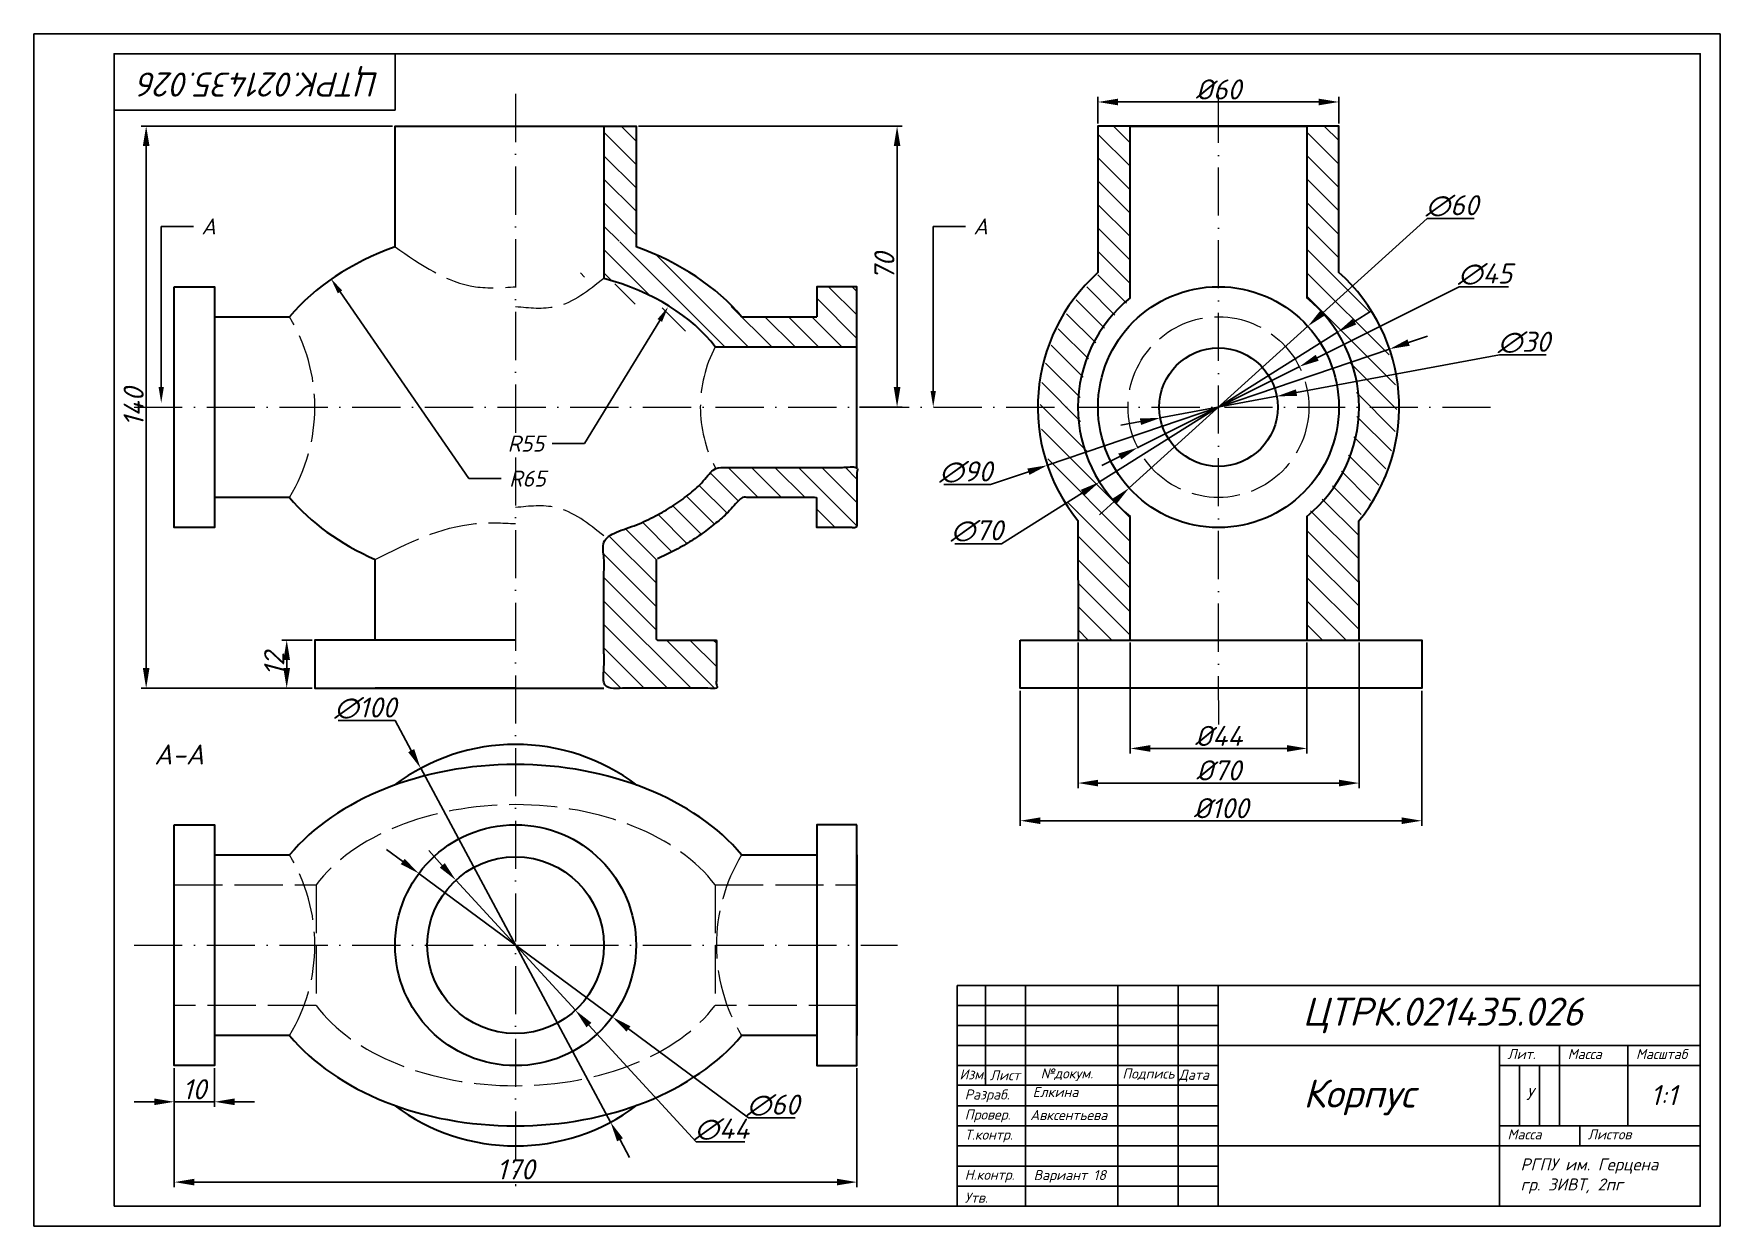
# Model space of a CAD drawing. Header units: millimetres. Extents: x 0 to 420, y 0 to 297.
import ezdxf
from ezdxf import colors
from ezdxf.entities.mleader import LeaderData, LeaderLine
from ezdxf.math import Vec2, Vec3

# ---------------------------------------------------------------- set-up
doc = ezdxf.new("R2010")
doc.units = ezdxf.units.MM
doc.linetypes.add('ACAD_ISO02W100', pattern=[15, 12, -3])
doc.linetypes.add('ACAD_ISO10W100', pattern=[18, 12, -3, 0, -3])
for name, color, linetype, lineweight in [('Вспомогательный', 7, 'Continuous', 20), ('Контур', 7, 'Continuous', 30), ('Оси', 7, 'ACAD_ISO10W100', 20), ('Штриховка', 7, 'Continuous', 20)]:
    doc.layers.add(name, color=color, linetype=linetype, lineweight=lineweight)
for name, color, linetype in [('Размеры', 7, 'Continuous'), ('Рамка', 7, 'Continuous'), ('Текст', 7, 'Continuous')]:
    doc.layers.add(name, color=color, linetype=linetype)
doc.styles.get("Standard").update_dxf_attribs({"font": 'isocpeui.ttf', "height": 5})
doc.dimstyles.new('ISO-25', dxfattribs={"dimtxt": 5, "dimasz": 5, "dimexe": 1.25, "dimexo": 0.625, "dimtad": 1, "dimtoh": 1, "dimdec": 0, "dimtxsty": 'Standard', "dimcen": 0, "dimadec": 0, "dimazin": 0, "dimtfac": 1, "dimtdec": 0, "dimtmove": 0, "dimatfit": 3, "dimfxl": 1, "dimarcsym": 0})

# ---------------------------------------------------------------- blocks, each defined once
blk = doc.blocks.new('*D2')
at = {"layer": 'Defpoints', "color": 0, "transparency": 16777216}
for p in [(309.56, 206.7), (280.53, 201.3)]:
    blk.add_point(p, dxfattribs=at)
at = {"layer": 'Размеры', "color": 0, "lineweight": -2, "transparency": 16777216}
for p, q in [((365, 217), (314.47, 207.61)), ((376.62, 217), (365, 217)), ((280.53, 201.3), (309.56, 206.7)), ((275.62, 200.39), (270.7, 199.48))]:
    blk.add_line(p, q, dxfattribs=at)
at = {"layer": 'Размеры', "color": 0, "transparency": 16777216}
for points in [[(314.32, 208.43), (314.63, 206.79), (309.56, 206.7)], [(275.46, 201.21), (275.77, 199.57), (280.53, 201.3)]]:
    blk.add_solid(points, dxfattribs=at)
at = {"layer": 'Размеры', "color": 0, "transparency": 16777216, "insert": (371.12, 220.12), "char_height": 5, "attachment_point": 5}
blk.add_mtext('∅30', dxfattribs=at)
blk = doc.blocks.new('*D3')
at = {"layer": 'Defpoints', "color": 0, "transparency": 16777216}
for p in [(315.17, 214.07), (274.92, 193.93)]:
    blk.add_point(p, dxfattribs=at)
at = {"layer": 'Размеры', "color": 0, "lineweight": -2, "transparency": 16777216}
for p, q in [((355, 234), (319.64, 216.31)), ((367.28, 234), (355, 234)), ((274.92, 193.93), (315.17, 214.07)), ((270.45, 191.69), (265.98, 189.46))]:
    blk.add_line(p, q, dxfattribs=at)
at = {"layer": 'Размеры', "color": 0, "transparency": 16777216}
for points in [[(319.26, 217.05), (320.01, 215.56), (315.17, 214.07)], [(270.08, 192.44), (270.82, 190.95), (274.92, 193.93)]]:
    blk.add_solid(points, dxfattribs=at)
at = {"layer": 'Размеры', "color": 0, "transparency": 16777216, "insert": (361.45, 237.12), "char_height": 5, "attachment_point": 5}
blk.add_mtext('∅45', dxfattribs=at)
blk = doc.blocks.new('*D4')
at = {"layer": 'Defpoints', "color": 0, "transparency": 16777216}
for p in [(317.29, 224.13), (272.8, 183.87)]:
    blk.add_point(p, dxfattribs=at)
at = {"layer": 'Размеры', "color": 0, "lineweight": -2, "transparency": 16777216}
for p, q in [((347, 251), (321, 227.48)), ((358.71, 251), (347, 251)), ((272.8, 183.87), (317.29, 224.13)), ((269.09, 180.52), (265.38, 177.17))]:
    blk.add_line(p, q, dxfattribs=at)
at = {"layer": 'Размеры', "color": 0, "transparency": 16777216}
for points in [[(320.44, 228.1), (321.56, 226.86), (317.29, 224.13)], [(268.53, 181.14), (269.65, 179.9), (272.8, 183.87)]]:
    blk.add_solid(points, dxfattribs=at)
at = {"layer": 'Размеры', "color": 0, "transparency": 16777216, "insert": (353.21, 254.13), "char_height": 5, "attachment_point": 5}
blk.add_mtext('∅60', dxfattribs=at)
blk = doc.blocks.new('*D5')
at = {"layer": 'Defpoints', "color": 0, "transparency": 16777216}
for p in [(96.36, 114.06), (143.64, 25.94)]:
    blk.add_point(p, dxfattribs=at)
at = {"layer": 'Размеры', "color": 0, "lineweight": -2, "transparency": 16777216}
for p, q in [((75.79, 125.92), (90, 125.92)), ((90, 125.92), (94, 118.47)), ((143.64, 25.94), (96.36, 114.06)), ((146, 21.53), (148.37, 17.13))]:
    blk.add_line(p, q, dxfattribs=at)
at = {"layer": 'Размеры', "color": 0, "transparency": 16777216}
for points in [[(94.73, 118.86), (93.26, 118.07), (96.36, 114.06)], [(146.74, 21.93), (145.27, 21.14), (143.64, 25.94)]]:
    blk.add_solid(points, dxfattribs=at)
at = {"layer": 'Размеры', "color": 0, "transparency": 16777216, "insert": (82.58, 129.04), "char_height": 5, "attachment_point": 5}
blk.add_mtext('∅100', dxfattribs=at)
blk = doc.blocks.new('*D6')
at = {"layer": 'Defpoints', "color": 0, "transparency": 16777216}
for p in [(105.12, 86.2), (134.88, 53.8)]:
    blk.add_point(p, dxfattribs=at)
at = {"layer": 'Размеры', "color": 0, "lineweight": -2, "transparency": 16777216}
for p, q in [((101.74, 89.89), (98.36, 93.57)), ((105.12, 86.2), (134.88, 53.8)), ((165, 21), (138.26, 50.11)), ((177.12, 21), (165, 21))]:
    blk.add_line(p, q, dxfattribs=at)
at = {"layer": 'Размеры', "color": 0, "transparency": 16777216}
for points in [[(102.35, 90.45), (101.12, 89.32), (105.12, 86.2)], [(138.88, 50.68), (137.65, 49.55), (134.88, 53.8)]]:
    blk.add_solid(points, dxfattribs=at)
at = {"layer": 'Размеры', "color": 0, "transparency": 16777216, "insert": (171.37, 24.13), "char_height": 5, "attachment_point": 5}
blk.add_mtext('∅44', dxfattribs=at)
blk = doc.blocks.new('*D7')
at = {"layer": 'Defpoints', "color": 0, "transparency": 16777216}
for p in [(95.9, 87.87), (144.1, 52.13)]:
    blk.add_point(p, dxfattribs=at)
at = {"layer": 'Размеры', "color": 0, "lineweight": -2, "transparency": 16777216}
for p, q in [((91.88, 90.84), (87.87, 93.82)), ((95.9, 87.87), (144.1, 52.13)), ((178, 27), (148.12, 49.16)), ((189.62, 27), (178, 27))]:
    blk.add_line(p, q, dxfattribs=at)
at = {"layer": 'Размеры', "color": 0, "transparency": 16777216}
for points in [[(92.38, 91.51), (91.39, 90.18), (95.9, 87.87)], [(148.61, 49.82), (147.62, 48.49), (144.1, 52.13)]]:
    blk.add_solid(points, dxfattribs=at)
at = {"layer": 'Размеры', "color": 0, "transparency": 16777216, "insert": (184.12, 30.13), "char_height": 5, "attachment_point": 5}
blk.add_mtext('∅60', dxfattribs=at)
blk = doc.blocks.new('*D8')
at = {"layer": 'Defpoints', "color": 0, "transparency": 16777216}
for p in [(63, 146), (70, 146), (70, 134)]:
    blk.add_point(p, dxfattribs=at)
at = {"layer": 'Размеры', "color": 0, "lineweight": -2, "transparency": 16777216}
for p, q in [((69.37, 146), (61.75, 146)), ((63, 139), (63, 141)), ((69.37, 134), (61.75, 134))]:
    blk.add_line(p, q, dxfattribs=at)
at = {"layer": 'Размеры', "color": 0, "transparency": 16777216}
for points in [[(62.17, 141), (63.83, 141), (63, 146)], [(62.17, 139), (63.83, 139), (63, 134)]]:
    blk.add_solid(points, dxfattribs=at)
at = {"layer": 'Размеры', "color": 0, "transparency": 16777216, "insert": (59.88, 140), "char_height": 5, "attachment_point": 5, "rotation": 90}
blk.add_mtext('12', dxfattribs=at)
blk = doc.blocks.new('*D10')
at = {"layer": 'Defpoints', "color": 0, "transparency": 16777216}
for p in [(337.65, 218.47), (252.44, 189.53)]:
    blk.add_point(p, dxfattribs=at)
at = {"layer": 'Размеры', "color": 0, "lineweight": -2, "transparency": 16777216}
for p, q in [((337.65, 218.47), (252.44, 189.53)), ((342.39, 220.08), (347.12, 221.69)), ((238.23, 184.7), (247.7, 187.92)), ((226.61, 184.7), (238.23, 184.7))]:
    blk.add_line(p, q, dxfattribs=at)
at = {"layer": 'Размеры', "color": 0, "transparency": 16777216}
for points in [[(342.12, 220.87), (342.66, 219.29), (337.65, 218.47)], [(247.43, 188.71), (247.97, 187.13), (252.44, 189.53)]]:
    blk.add_solid(points, dxfattribs=at)
at = {"layer": 'Размеры', "color": 0, "transparency": 16777216, "insert": (232.11, 187.83), "char_height": 5, "attachment_point": 5}
blk.add_mtext('∅90', dxfattribs=at)
blk = doc.blocks.new('*D12')
at = {"layer": 'Defpoints', "color": 0, "transparency": 16777216}
for p in [(324.67, 222.64), (265.42, 185.36)]:
    blk.add_point(p, dxfattribs=at)
at = {"layer": 'Размеры', "color": 0, "lineweight": -2, "transparency": 16777216}
for p, q in [((328.9, 225.3), (333.13, 227.96)), ((324.67, 222.64), (265.42, 185.36)), ((241, 170), (261.19, 182.7)), ((229.38, 170), (241, 170))]:
    blk.add_line(p, q, dxfattribs=at)
at = {"layer": 'Размеры', "color": 0, "transparency": 16777216}
for points in [[(328.46, 226.01), (329.35, 224.59), (324.67, 222.64)], [(260.74, 183.41), (261.63, 181.99), (265.42, 185.36)]]:
    blk.add_solid(points, dxfattribs=at)
at = {"layer": 'Размеры', "color": 0, "transparency": 16777216, "insert": (234.88, 173.16), "char_height": 5, "attachment_point": 5}
blk.add_mtext('∅70', dxfattribs=at)
blk = doc.blocks.new('*D13')
at = {"layer": 'Defpoints', "color": 0, "transparency": 16777216}
for p in [(245.68, 134), (345.68, 134), (345.68, 101)]:
    blk.add_point(p, dxfattribs=at)
at = {"layer": 'Размеры', "color": 0, "lineweight": -2, "transparency": 16777216}
for p, q in [((245.68, 133.38), (245.68, 99.75)), ((345.68, 133.38), (345.68, 99.75)), ((250.68, 101), (340.68, 101))]:
    blk.add_line(p, q, dxfattribs=at)
at = {"layer": 'Размеры', "color": 0, "transparency": 16777216}
for points in [[(250.68, 101.83), (250.68, 100.17), (245.68, 101)], [(340.68, 101.83), (340.68, 100.17), (345.68, 101)]]:
    blk.add_solid(points, dxfattribs=at)
at = {"layer": 'Размеры', "color": 0, "transparency": 16777216, "insert": (295.68, 104.12), "char_height": 5, "attachment_point": 5}
blk.add_mtext('%%C100', dxfattribs=at)
blk = doc.blocks.new('*D15')
at = {"layer": 'Defpoints', "color": 0, "transparency": 16777216}
for p in [(260.07, 146), (330.07, 146), (330.07, 110.38)]:
    blk.add_point(p, dxfattribs=at)
at = {"layer": 'Размеры', "color": 0, "lineweight": -2, "transparency": 16777216}
for p, q in [((260.07, 145.38), (260.07, 109.12)), ((330.07, 145.38), (330.07, 109.12)), ((265.07, 110.38), (325.07, 110.38))]:
    blk.add_line(p, q, dxfattribs=at)
at = {"layer": 'Размеры', "color": 0, "transparency": 16777216}
for points in [[(265.07, 111.21), (265.07, 109.54), (260.07, 110.38)], [(325.07, 111.21), (325.07, 109.54), (330.07, 110.38)]]:
    blk.add_solid(points, dxfattribs=at)
at = {"layer": 'Размеры', "color": 0, "transparency": 16777216, "insert": (295.07, 113.53), "char_height": 5, "attachment_point": 5}
blk.add_mtext('%%C70', dxfattribs=at)
blk = doc.blocks.new('*D16')
at = {"layer": 'Defpoints', "color": 0, "transparency": 16777216}
for p in [(273.08, 146), (317.08, 146), (317.08, 119)]:
    blk.add_point(p, dxfattribs=at)
at = {"layer": 'Размеры', "color": 0, "lineweight": -2, "transparency": 16777216}
for p, q in [((273.08, 145.38), (273.08, 117.75)), ((317.08, 145.38), (317.08, 117.75)), ((278.08, 119), (312.08, 119))]:
    blk.add_line(p, q, dxfattribs=at)
at = {"layer": 'Размеры', "color": 0, "transparency": 16777216}
for points in [[(278.08, 119.83), (278.08, 118.17), (273.08, 119)], [(312.08, 119.83), (312.08, 118.17), (317.08, 119)]]:
    blk.add_solid(points, dxfattribs=at)
at = {"layer": 'Размеры', "color": 0, "transparency": 16777216, "insert": (295.08, 122.12), "char_height": 5, "attachment_point": 5}
blk.add_mtext('%%C44', dxfattribs=at)
blk = doc.blocks.new('*D17')
at = {"layer": 'Defpoints', "color": 0, "transparency": 16777216}
for p in [(325.01, 280), (265.01, 274), (325.01, 274)]:
    blk.add_point(p, dxfattribs=at)
at = {"layer": 'Размеры', "color": 0, "lineweight": -2, "transparency": 16777216}
for p, q in [((265.01, 274.62), (265.01, 281.25)), ((270.01, 280), (320.01, 280)), ((325.01, 274.62), (325.01, 281.25))]:
    blk.add_line(p, q, dxfattribs=at)
at = {"layer": 'Размеры', "color": 0, "transparency": 16777216}
for points in [[(270.01, 280.83), (270.01, 279.17), (265.01, 280)], [(320.01, 280.83), (320.01, 279.17), (325.01, 280)]]:
    blk.add_solid(points, dxfattribs=at)
at = {"layer": 'Размеры', "color": 0, "transparency": 16777216, "insert": (295.01, 283.12), "char_height": 5, "attachment_point": 5}
blk.add_mtext('%%C60', dxfattribs=at)
blk = doc.blocks.new('*D18')
at = {"layer": 'Defpoints', "color": 0, "transparency": 16777216}
for p in [(90, 274), (28, 134), (70, 134)]:
    blk.add_point(p, dxfattribs=at)
at = {"layer": 'Размеры', "color": 0, "lineweight": -2, "transparency": 16777216}
for p, q in [((89.37, 274), (26.75, 274)), ((28, 269), (28, 139)), ((69.37, 134), (26.75, 134))]:
    blk.add_line(p, q, dxfattribs=at)
at = {"layer": 'Размеры', "color": 0, "transparency": 16777216}
for points in [[(27.17, 269), (28.83, 269), (28, 274)], [(27.17, 139), (28.83, 139), (28, 134)]]:
    blk.add_solid(points, dxfattribs=at)
at = {"layer": 'Размеры', "color": 0, "transparency": 16777216, "insert": (24.88, 204), "char_height": 5, "attachment_point": 5, "rotation": 90}
blk.add_mtext('140', dxfattribs=at)
blk = doc.blocks.new('*D19')
at = {"layer": 'Defpoints', "color": 0, "transparency": 16777216}
for p in [(150, 274), (205, 204), (215, 204)]:
    blk.add_point(p, dxfattribs=at)
at = {"layer": 'Размеры', "color": 0, "lineweight": -2, "transparency": 16777216}
for p, q in [((150.62, 274), (216.25, 274)), ((215, 269), (215, 209)), ((205.63, 204), (216.25, 204))]:
    blk.add_line(p, q, dxfattribs=at)
at = {"layer": 'Размеры', "color": 0, "transparency": 16777216}
for points in [[(214.17, 269), (215.83, 269), (215, 274)], [(214.17, 209), (215.83, 209), (215, 204)]]:
    blk.add_solid(points, dxfattribs=at)
at = {"layer": 'Размеры', "color": 0, "transparency": 16777216, "insert": (211.84, 239), "char_height": 5, "attachment_point": 5, "rotation": 90}
blk.add_mtext('70', dxfattribs=at)
blk = doc.blocks.new('*D20')
at = {"layer": 'Defpoints', "color": 0, "transparency": 16777216}
for p in [(35, 40), (205, 40), (205, 11)]:
    blk.add_point(p, dxfattribs=at)
at = {"layer": 'Размеры', "color": 0, "lineweight": -2, "transparency": 16777216}
for p, q in [((35, 39.37), (35, 9.75)), ((205, 39.37), (205, 9.75)), ((40, 11), (200, 11))]:
    blk.add_line(p, q, dxfattribs=at)
at = {"layer": 'Размеры', "color": 0, "transparency": 16777216}
for points in [[(40, 11.83), (40, 10.17), (35, 11)], [(200, 11.83), (200, 10.17), (205, 11)]]:
    blk.add_solid(points, dxfattribs=at)
at = {"layer": 'Размеры', "color": 0, "transparency": 16777216, "insert": (120, 14.16), "char_height": 5, "attachment_point": 5}
blk.add_mtext('170', dxfattribs=at)
blk = doc.blocks.new('*D21')
at = {"layer": 'Defpoints', "color": 0, "transparency": 16777216}
for p in [(35, 40), (45, 40), (45, 31)]:
    blk.add_point(p, dxfattribs=at)
at = {"layer": 'Размеры', "color": 0, "lineweight": -2, "transparency": 16777216}
for p, q in [((35, 39.38), (35, 29.75)), ((45, 39.38), (45, 29.75)), ((30, 31), (25, 31)), ((35, 31), (45, 31)), ((50, 31), (55, 31))]:
    blk.add_line(p, q, dxfattribs=at)
at = {"layer": 'Размеры', "color": 0, "transparency": 16777216}
for points in [[(30, 31.83), (30, 30.17), (35, 31)], [(50, 31.83), (50, 30.17), (45, 31)]]:
    blk.add_solid(points, dxfattribs=at)
at = {"layer": 'Размеры', "color": 0, "transparency": 16777216, "insert": (40, 34.12), "char_height": 5, "attachment_point": 5}
blk.add_mtext('10', dxfattribs=at)

msp = doc.modelspace()

# ---------------------------------------------------------------- hatches: boundary and pattern name
at = {"layer": 'Штриховка'}
h = msp.add_hatch(dxfattribs=at)
h.set_pattern_fill('ANSI31', color=256, scale=1.3, angle=90)
edge = h.paths.add_edge_path()
edge.add_ellipse((120, 204), major_axis=(-55, 0), ratio=0.636364, start_angle=565.3769, end_angle=606.4218, ccw=False)
edge.add_line((169.69, 219), (205, 219))
edge.add_line((205, 219), (205, 234))
edge.add_line((205, 234), (195, 234))
edge.add_line((195, 234), (195, 226.5))
edge.add_line((195, 226.5), (176.29, 226.5))
edge.add_ellipse((120, 204), major_axis=(-65, 0), ratio=0.692308, start_angle=570, end_angle=602.5136)
edge.add_line((150, 243.92), (150, 274))
edge.add_line((150, 274), (142, 274))
edge.add_line((142, 274), (142, 236.08))
h = msp.add_hatch(dxfattribs=at)
h.set_pattern_fill('ANSI31', color=256, scale=1.3, angle=90)
h.paths.add_polyline_path([(273.05, 230.63), (273.04, 274), (265.01, 274), (265.03, 236.75, 0.21024), (250.62, 204), (260.51, 204, -0.223755)])
h.paths.add_polyline_path([(325.01, 274), (317.04, 274), (317.05, 230.62, -0.223579), (329.58, 204), (339.47, 204, 0.210506), (325.03, 236.78)])
h.paths.add_polyline_path([(339.47, 204), (329.58, 204, -0.223434), (317.07, 177.4), (317.08, 146), (330.07, 146), (330.03, 176.62, 0.167572)])
h.paths.add_polyline_path([(273.07, 177.36, -0.2239), (260.51, 204), (250.62, 204, 0.167226), (260.03, 176.67), (260.07, 146), (273.08, 146)])
h = msp.add_hatch(dxfattribs=at)
h.set_pattern_fill('ANSI31', color=256, scale=1.3, angle=90)
edge = h.paths.add_edge_path()
edge.add_spline(control_points=[(155, 166.08), (155, 156.04), (155, 146), (162.5, 146), (170, 146), (170, 140), (170, 134), (156, 134), (142, 134), (142, 152.96), (142, 171.92), (160.87, 177.16), (169.69, 189), (187.35, 189), (205, 189), (205, 181.5), (205, 174), (200, 174), (195, 174), (195, 177.75), (195, 181.5), (185.65, 181.5), (176.29, 181.5), (168.47, 172.12), (155.34, 166.23)], knot_values=[0, 0, 0, 1, 1, 2, 2, 3, 3, 4, 4, 5, 5, 5.716368, 5.716368, 6.716368, 6.716368, 7.716368, 7.716368, 8.716368, 8.716368, 9.716368, 9.716368, 10.716368, 10.716368, 11.188669, 11.188669, 11.188669], weights=[1, 1, 1, 1, 1, 1, 1, 1, 1, 1, 1, 0.936535, 1, 1, 1, 1, 1, 1, 1, 1, 1, 1, 1, 0.972246, 1], degree=2, periodic=0)

# ---------------------------------------------------------------- linework, layer by layer
at = {"lineweight": -3}
for p, q in [((0, 0), (0, 297)), ((0, 297), (420, 297)), ((420, 297), (420, 0)), ((420, 0), (0, 0))]:
    msp.add_line(p, q, dxfattribs=at)
at = {"layer": 'Вспомогательный', "linetype": 'ACAD_ISO02W100'}
for p, q in [((70.31, 85), (70.31, 55)), ((169.69, 85), (169.69, 55))]:
    msp.add_line(p, q, dxfattribs=at)
for points in [[(70.31, 55), (35, 55), (35, 85), (70.31, 85)], [(169.69, 85), (205, 85), (205, 55), (169.69, 55)]]:
    msp.add_lwpolyline(points, dxfattribs=at)
msp.add_circle((295.04, 204), 22.5, dxfattribs=at)
for centre, radius, start, end in [((26.62, 204), 43.38, 328.7549, 31.2451), ((198.31, 204), 32.31, 152.3382, 207.6618), ((26.62, 70), 43.38, 328.7549, 31.2451), ((213.38, 70), 43.38, 148.7549, 211.2451)]:
    msp.add_arc(centre, radius, start, end, dxfattribs=at)
for start_param, end_param in [(3.584504, 5.840274), (0.442911, 2.698682)]:
    msp.add_ellipse((120, 70), major_axis=(-55, 0), ratio=0.636364, start_param=start_param, end_param=end_param, dxfattribs=at)
for points in [[(90, 243.92), (110, 234), (120, 234)], [(142, 236.08), (130, 229), (120, 229)], [(142, 171.92), (130, 179), (120, 179)], [(85, 166.08), (110, 175), (120, 175)]]:
    msp.add_spline(points, degree=3, dxfattribs=at)
at = {"layer": 'Контур'}
for points in [[(90, 243.92), (90, 274), (150, 274), (150, 243.92)], [(142, 274), (142, 236.08)], [(325.03, 237.56), (325.01, 274), (265.01, 274), (265.03, 237.53)], [(273.05, 231.23), (273.04, 274), (317.04, 274), (317.05, 231.21)], [(205, 189), (205, 234), (195, 234), (195, 226.5)], [(45, 226.5), (63.71, 226.5)], [(176.29, 226.5), (195, 226.5)], [(169.69, 219), (205, 219)], [(295.04, 218.76), (295.05, 218.76)], [(295.08, 189.24), (295.01, 189.24)], [(63.71, 181.5), (45, 181.5)], [(273.08, 146), (273.07, 176.76)], [(317.07, 176.8), (317.08, 146)], [(260.03, 175.74), (260.07, 146)], [(330.07, 146), (330.03, 175.69)], [(85, 146), (85, 166.08)], [(120, 146), (70, 146), (70, 134), (142, 134)], [(120, 134), (85, 134)], [(35, 47.5), (35, 92.5)], [(45, 92.5), (63.71, 92.5)], [(176.29, 92.5), (195, 92.5)], [(205, 92.5), (205, 47.5)], [(63.71, 47.5), (45, 47.5)], [(195, 47.5), (176.29, 47.5)]]:
    msp.add_lwpolyline(points, dxfattribs=at)
for points in [[(35, 234), (45, 234), (45, 174), (35, 174)], [(245.68, 146), (345.68, 146), (345.68, 134), (245.68, 134)], [(35, 100), (45, 100), (45, 40), (35, 40)], [(205, 100), (195, 100), (195, 40), (205, 40)]]:
    msp.add_lwpolyline(points, close=True, dxfattribs=at)
for centre, radius in [((295.04, 204), 30), ((295.04, 204), 14.76), ((120, 70), 30), ((120, 70), 22)]:
    msp.add_circle(centre, radius, dxfattribs=at)
for centre, radius, start, end in [((295.04, 204), 45, 131.8395, 218.9079), ((295.04, 204), 45, 321.0232, 48.2189), ((295.04, 204), 35, 128.9264, 231.1054), ((295.04, 204), 35, 308.9951, 51.0367), ((120, 70), 50, 52.8389, 127.1611), ((120, 70), 50, 232.8389, 307.1611)]:
    msp.add_arc(centre, radius, start, end, dxfattribs=at)
for centre, major_axis, ratio, start_param, end_param in [((120, 204), (-65, 0), 0.692308, 11.475303, 12.042772), ((120, 204), (-65, 0), 0.692308, 9.948377, 10.515846), ((120, 204), (-55, 0), 0.636364, 9.867689, 10.584057), ((120, 204), (-65, 0), 0.692308, 13.089969, 13.568557), ((120, 70), (-65, 0), 0.692308, 9.948377, 12.042772), ((120, 70), (-65, 0), 0.692308, 6.806784, 8.901179)]:
    msp.add_ellipse(centre, major_axis=major_axis, ratio=ratio, start_param=start_param, end_param=end_param, dxfattribs=at)
msp.add_rational_spline([(155, 166.08), (155, 156.04), (155, 146), (162.5, 146), (170, 146), (170, 140), (170, 134), (156, 134), (142, 134), (142, 152.96), (142, 171.92), (160.87, 177.16), (169.69, 189), (187.35, 189), (205, 189), (205, 181.5), (205, 174), (200, 174), (195, 174), (195, 177.75), (195, 181.5), (185.65, 181.5), (176.29, 181.5), (168.47, 172.12), (155.34, 166.23)], [1, 1, 1, 1, 1, 1, 1, 1, 1, 1, 1, 0.936534933568, 1, 1, 1, 1, 1, 1, 1, 1, 1, 1, 1, 0.972245902736, 1], degree=2, knots=[0, 0, 0, 1, 1, 2, 2, 3, 3, 4, 4, 5, 5, 5.716368, 5.716368, 6.716368, 6.716368, 7.716368, 7.716368, 8.716368, 8.716368, 9.716368, 9.716368, 10.716368, 10.716368, 11.188669, 11.188669, 11.188669], dxfattribs=at)
at = {"layer": 'Оси'}
for p, q in [((120, 282), (120, 10)), ((295.09, 125), (295.01, 282)), ((25, 204), (365, 204)), ((25, 70), (215.11, 70))]:
    msp.add_line(p, q, dxfattribs=at)
at = {"layer": 'Рамка', "lineweight": -3}
msp.add_line((230, 60), (415, 60), dxfattribs=at)
at = {"layer": 'Рамка', "linetype": 'Continuous', "lineweight": -3}
for p, q in [((230, 60), (295, 60)), ((230, 60), (237, 60)), ((237, 60), (237, 35.16)), ((237, 60), (247, 60)), ((247, 60), (247, 5)), ((247, 60), (270, 60)), ((270, 60), (270, 5)), ((270, 60), (285, 60)), ((285, 60), (285, 5)), ((295, 60), (295, 5)), ((230, 55), (295, 55)), ((230, 50), (295, 50)), ((230, 45), (295, 45)), ((295, 45), (415, 45)), ((380, 45), (365, 45)), ((365, 45), (365, 5)), ((380, 25), (380, 45)), ((415, 45), (397, 45)), ((397, 45), (397, 25)), ((230, 40), (295, 40)), ((365, 40), (415, 40)), ((230, 35.16), (295, 35.16)), ((230, 25), (295, 25)), ((365, 25), (415, 25)), ((385, 25), (385, 20)), ((230, 20), (295, 20)), ((415, 20), (295, 20)), ((365, 20), (385, 20)), ((397, 20), (380, 20)), ((230, 15), (295, 15)), ((230, 10), (295, 10))]:
    msp.add_line(p, q, dxfattribs=at)
at = {"layer": 'Рамка', "lineweight": -3}
msp.add_lwpolyline([(20, 5), (415, 5), (415, 292), (20, 292)], close=True, dxfattribs=at)
at = {"layer": 'Рамка', "linetype": 'Continuous', "lineweight": -3}
msp.add_lwpolyline([(20, 292), (20, 278), (90, 278), (90, 292), (20, 292)], dxfattribs=at)
at = {"layer": 'Текст', "linetype": 'Continuous', "lineweight": -3}
for p, q in [((365, 40), (370, 40)), ((370, 40), (370, 25)), ((375, 25), (375, 40)), ((230, 30), (295, 30)), ((370, 25), (375, 25))]:
    msp.add_line(p, q, dxfattribs=at)
msp.add_lwpolyline([(230, 60), (415, 60), (415, 5), (230, 5)], close=True, dxfattribs=at)

# ---------------------------------------------------------------- texts
at = {"layer": 'Текст', "linetype": 'Continuous', "lineweight": -3, "insert": (56.24, 285.16), "char_height": 6, "attachment_point": 5, "rotation": 180}
msp.add_mtext_dynamic_manual_height_columns('ЦТРК.021435.026', width=60.4659, gutter_width=25, heights=[15.47], dxfattribs=at)
at = {"layer": 'Текст', "attachment_point": 1}
for s, width, insert, char_height in [('A-A', 20, (30, 120), 5), ('Вариант 18', 23, (249, 14), 2.5)]:
    msp.add_mtext_dynamic_manual_height_columns(s, width=width, gutter_width=25, heights=[0], dxfattribs=dict(at, insert=insert, char_height=char_height))
at = {"layer": 'Текст', "linetype": 'Continuous', "lineweight": -3}
for s, width, gutter_width, heights, insert, char_height, attachment_point in [('ЦТРК.021435.026', 60.4659, 25, [15.47], (350.91, 52.5), 7, 5), ('Лит.', 15, 12.5, [0], (367.01, 42.89), 2.5, 4), ('Масса', 17, 12.5, [0], (382.01, 42.89), 2.5, 4), ('Масштаб', 18, 12.5, [0], (399.01, 42.89), 2.5, 4), ('Изм.', 7, 12.5, [5], (233.85, 37.83), 2.5, 5), ('Лист', 10.3165, 12.5, [0], (241.87, 37.62), 2.5, 5), ('№докум.', 18.6269, 12.5, [3.15], (250.76, 37.73), 2.5, 4), ('Подпись', 13.7553, 12.5, [4.87], (271.1, 37.83), 2.5, 4), ('Дата', 10.3165, 12.5, [0], (285.14, 38.97), 2.5, 1), ('Разраб.', 17, 12.5, [5], (231.84, 32.48), 2.5, 4), ('Елкина', 21.4926, 12.5, [0], (248.75, 33.43), 2.5, 4), ('Корпус', 60.4659, 25, [15.47], (329.99, 32.1), 7, 5), ('У', 4.5851, 25, [15.47], (372.55, 32.96), 3, 5), ('1:1', 18.6269, 25, [14.9], (405.93, 32.67), 5, 5), ('Провер.', 17, 12.5, [5], (231.84, 27.48), 2.5, 4), ('Авксентьева', 21.8105, 12.5, [0], (248.15, 27.69), 2.5, 4), ('Т.контр.', 17, 12.5, [5], (231.84, 22.48), 2.5, 4), ('Масса', 17, 12.5, [0], (367.01, 22.89), 2.5, 4), ('Листов', 30, 12.5, [0], (387.01, 22.89), 2.5, 4), ('РГПУ им. Герцена гр. 3ИВТ, 2пг', 39.5464, 15, [0], (370.26, 16.91), 3, 1), ('Н.контр.', 17, 12.5, [5], (231.84, 12.48), 2.5, 4), ('Утв.', 17, 12.5, [5], (231.84, 7.11), 2.5, 4)]:
    msp.add_mtext_dynamic_manual_height_columns(s, width=width, gutter_width=gutter_width, heights=heights, dxfattribs=dict(at, insert=insert, char_height=char_height, attachment_point=attachment_point))

# ---------------------------------------------------------------- dimensions: what is measured, and where the dimension line sits
at = {"layer": 'Размеры'}
for base, p1, p2, picture, middle in [((325.01, 280), (265.01, 274), (325.01, 274), '*D17', (295.01, 283.12)), ((317.08, 119), (273.08, 146), (317.08, 146), '*D16', (295.08, 122.12))]:
    dim = msp.add_linear_dim(base=base, p1=p1, p2=p2, text='%%C<>', dimstyle='ISO-25', dxfattribs=at)
    dim.commit()
    dim.dimension.update_dxf_attribs({"geometry": picture, "text_midpoint": middle})
for base, p1, p2, picture, middle in [((28, 134), (90, 274), (70, 134), '*D18', (24.88, 204)), ((215, 204), (150, 274), (205, 204), '*D19', (211.84, 239)), ((63, 146), (70, 134), (70, 146), '*D8', (59.88, 140))]:
    dim = msp.add_linear_dim(base=base, p1=p1, p2=p2, angle=90, dimstyle='ISO-25', dxfattribs=at)
    dim.commit()
    dim.dimension.update_dxf_attribs({"geometry": picture, "text_midpoint": middle})
for p1, p2, picture, middle in [((272.8, 183.87), (317.29, 224.13), '*D4', (353.21, 251)), ((274.92, 193.93), (315.17, 214.07), '*D3', (361.45, 234)), ((324.67, 222.64), (265.42, 185.36), '*D12', (234.88, 170)), ((280.53, 201.3), (309.56, 206.7), '*D2', (365, 217)), ((143.64, 25.94), (96.36, 114.06), '*D5', (82.58, 125.92)), ((95.9, 87.87), (144.1, 52.13), '*D7', (184.12, 27)), ((105.12, 86.2), (134.88, 53.8), '*D6', (171.37, 21))]:
    dim = msp.add_diameter_dim_2p(p1=p1, p2=p2, dimstyle='ISO-25', dxfattribs=at)
    dim.commit()
    dim.dimension.update_dxf_attribs({"geometry": picture, "text_midpoint": middle, "dimtype": 163})
dim = msp.add_diameter_dim_2p(p1=(337.65, 218.47), p2=(252.44, 189.53), dimstyle='ISO-25', dxfattribs=at)
dim.commit()
dim.dimension.update_dxf_attribs({"geometry": '*D10', "text_midpoint": (232.11, 187.83)})
for base, p1, p2, picture, middle in [((330.07, 110.38), (260.07, 146), (330.07, 146), '*D15', (295.07, 110.38)), ((345.68, 101), (245.68, 134), (345.68, 134), '*D13', (295.68, 101))]:
    dim = msp.add_linear_dim(base=base, p1=p1, p2=p2, text='%%C<>', dimstyle='ISO-25', dxfattribs=at)
    dim.commit()
    dim.dimension.update_dxf_attribs({"geometry": picture, "text_midpoint": middle, "dimtype": 160})
dim = msp.add_linear_dim(base=(45, 31), p1=(35, 40), p2=(45, 40), dimstyle='ISO-25', dxfattribs=at)
dim.commit()
dim.dimension.update_dxf_attribs({"geometry": '*D21', "text_midpoint": (40, 31), "dimtype": 160})
dim = msp.add_linear_dim(base=(205, 11), p1=(35, 40), p2=(205, 40), dimstyle='ISO-25', dxfattribs=at)
dim.commit()
dim.dimension.update_dxf_attribs({"geometry": '*D20', "text_midpoint": (120, 14.16)})

# ---------------------------------------------------------------- leaders
ml = msp.add_multileader_mtext('Standard', dxfattribs=at)
ml.set_content('R65', color=256)
ml.set_leader_properties()
ml.build(insert=Vec2(0, 0))
ctx = ml.context
ctx.base_point, ctx.plane_origin = Vec3(116.39, 186.2), Vec3(74, 236)
notes = []
notes.append((ctx, [(0, (1, 1, 0), (108.39, 186.2), (1, 0), 8, [(0, [(74, 236)], 0, [])])]))
ctx.mtext.insert, ctx.mtext.flow_direction = Vec3(118.39, 188.2), 5
ml = msp.add_multileader_mtext('Standard', dxfattribs=at)
ml.set_content('R55', color=256)
ml.set_leader_properties()
ml.build(insert=Vec2(0, 0))
ctx = ml.context
ctx.base_point, ctx.plane_origin = Vec3(116.1, 194.92), Vec3(158, 229)
ctx.text_align_type = 2
notes.append((ctx, [(0, (1, 1, 0), (137.13, 194.92), (-1, 0), 8, [(0, [(158, 229)], 0, [])])]))
ctx.mtext.insert, ctx.mtext.alignment, ctx.mtext.flow_direction = Vec3(127.13, 196.92), 3, 5
at = {"layer": 'Текст'}
ml = msp.add_multileader_mtext('Standard', dxfattribs=at)
ml.set_content('A', color=256)
ml.set_leader_properties()
ml.build(insert=Vec2(0, 0))
ctx = ml.context
ctx.base_point, ctx.plane_origin = Vec3(39.75, 249), Vec3(31.75, 205)
notes.append((ctx, [(0, (1, 1, 0), (31.75, 249), (1, 0), 8, [(0, [(31.75, 205)], 0, [])])]))
ctx.mtext.insert, ctx.mtext.flow_direction = Vec3(41.75, 251), 5
ml = msp.add_multileader_mtext('Standard', dxfattribs=at)
ml.set_content('A', color=256)
ml.set_leader_properties()
ml.build(insert=Vec2(0, 0))
ctx = ml.context
ctx.base_point, ctx.plane_origin = Vec3(232, 249), Vec3(224, 204)
notes.append((ctx, [(0, (1, 1, 0), (224, 249), (1, 0), 8, [(0, [(224, 204)], 0, [])])]))
ctx.mtext.insert, ctx.mtext.flow_direction = Vec3(234, 251), 5
for ctx, leaders in notes:
    for number, flags, end, landing, length, lines in leaders:
        leader = LeaderData()
        leader.index, (leader.has_last_leader_line, leader.has_dogleg_vector, leader.attachment_direction) = number, flags
        leader.last_leader_point, leader.dogleg_vector, leader.dogleg_length = Vec3(end), Vec3(landing), length
        for number, points, colour, breaks in lines:
            line = LeaderLine()
            line.index, line.vertices, line.color, line.breaks = number, Vec3.list(points), colors.encode_raw_color(colour), breaks
            leader.lines.append(line)
        ctx.leaders.append(leader)

doc.saveas('drawing.dxf')
